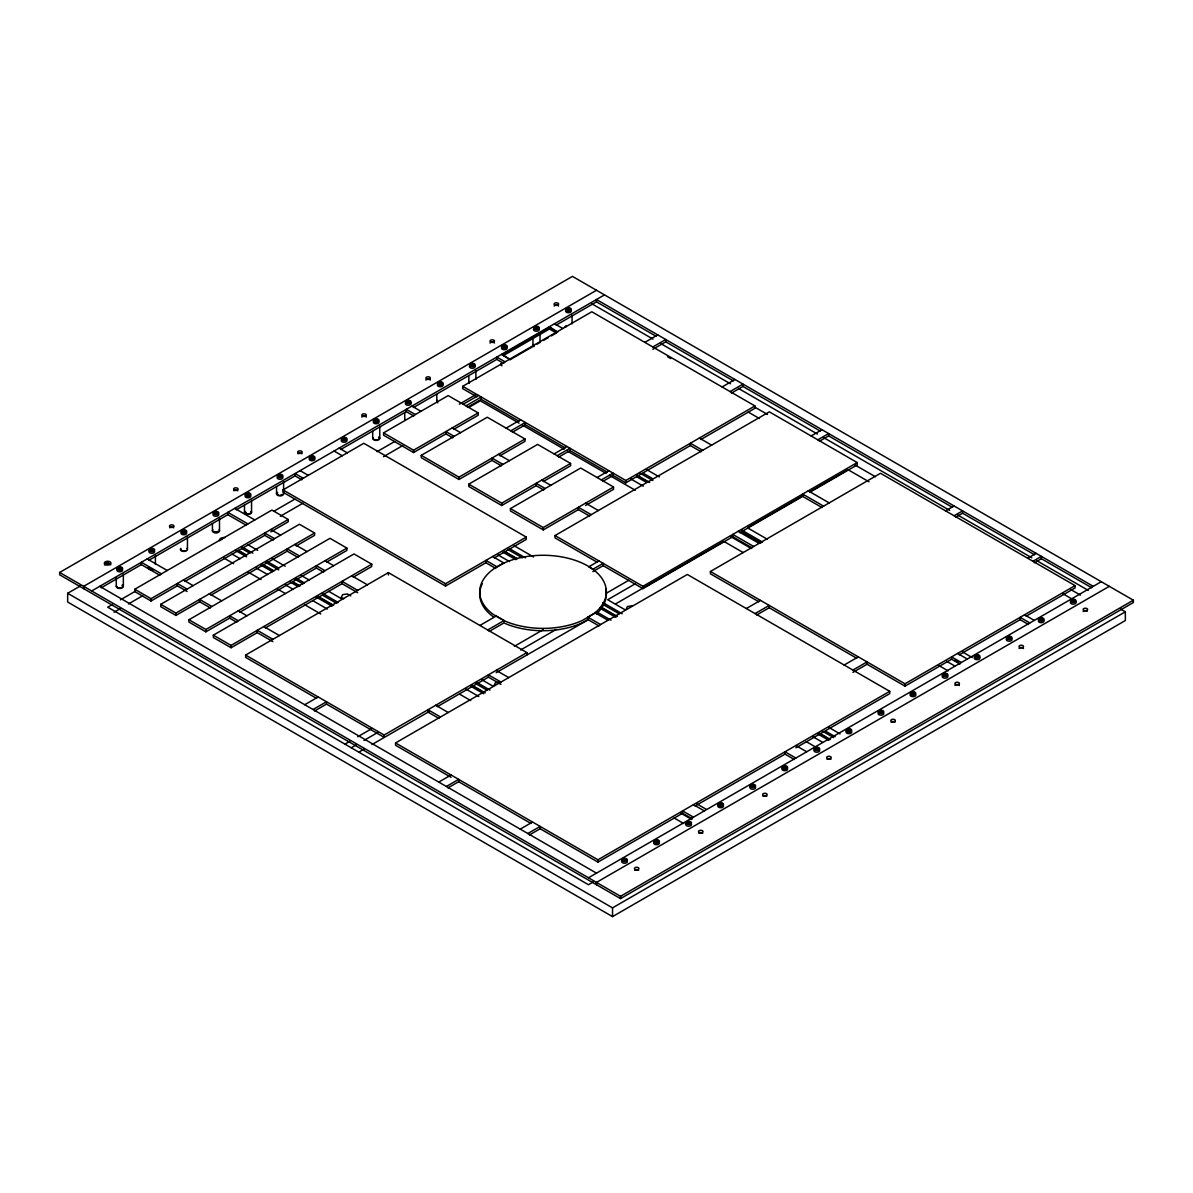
<?xml version="1.0" encoding="UTF-8"?>
<svg xmlns="http://www.w3.org/2000/svg" width="1193" height="1193" viewBox="0 0 1193 1193"><rect width="100%" height="100%" fill="white"/><g stroke="black" fill="none" stroke-linecap="round" stroke-linejoin="round"><path stroke-width="1.5" d="M494.021 685.572L495.304 682.828L500.031 682.098M626.131 609.295L627.414 606.551L632.141 605.82M607.998 620.271L595.277 612.919L587.895 617.184L587.895 619.525L582.109 622.925A63.333 36.565 0 0 1 505.012 623.402M59.65 572.461L572.461 276.388L1133.35 600.213L1133.35 602.54L620.539 898.612L59.65 574.787L59.65 572.461L620.539 896.286L1133.35 600.213M1120.495 609.012L1125.342 611.8L1125.342 620.539L612.531 916.612L67.658 602.033L67.658 593.294L80.557 585.852M596.5 290.272L83.674 586.33L83.689 588.671M91.682 590.967L604.493 294.895M101.301 587.746L141.356 564.617L159.877 575.309M148.797 560.322L227.863 514.675L246.384 525.352M236.303 509.799L295.044 475.888L301.859 479.81M340.706 449.522L406.306 411.645L413.852 415.999M413.494 407.499L496.81 359.391L503.7 363.373M503.506 355.529L549.436 329.014L556.326 332.996M556.147 325.137L596.485 301.844L656.15 336.292M495.796 568.464L485.909 562.738L445.526 586.061L283.039 492.247L283.039 489.92L363.805 443.289L526.277 537.104L526.277 539.43L494.245 557.936M476.887 396.837L462.69 388.635L462.69 386.308L591.817 311.761L754.96 405.948L754.96 408.274L700.917 439.471M503.297 355.663L510.186 359.645L533.942 345.925M537.118 344.091L540.28 342.272M543.441 340.437L548.198 337.694M551.36 335.874L556.117 333.13M452.788 437.876L445.884 433.879L413.568 452.535L383.564 435.221L383.564 432.88L448.195 395.584L478.184 412.897L478.184 415.224L453.772 429.331M187.092 591.46L177.339 585.823L151.049 600.989L134.764 591.579L134.764 589.253L271.929 510.067L288.214 519.477L288.214 521.803L270.781 531.869M112.5 604.419L107.728 607.177L588.492 884.744L593.264 881.985M120.448 599.825L134.764 591.564M273.883 511.245L294.85 499.136M377.048 451.685L394.794 441.44M459.335 404.173L475.47 394.853M463.182 404.233L478.468 395.42M465.941 405.829L481.211 397.001L481.211 399.342L519.044 421.174M467.462 407.275L481.211 399.342M114.096 612.248L120.448 608.564M128.412 603.971L142.728 595.71M280.34 516.256L302.918 503.222M383.49 456.695L402.861 445.526M469.013 407.32L480.317 400.803L519.044 423.157M134.764 589.253L151.049 598.662L288.214 519.477M184.96 581.423L264.757 535.344L273.122 540.175M383.564 432.88L413.568 450.208L478.184 412.897M210.356 607.953L199.604 601.749L175.908 615.424L160.742 606.67L160.742 604.329L299.443 524.264L314.609 533.017L314.609 535.344L296.296 545.917M501.388 465.837L491.993 460.409L458.977 479.467L421.248 457.68L421.248 455.353L487.266 417.237L525.009 439.009L525.009 441.35L499.986 455.801M160.742 604.329L175.908 613.098L314.609 533.017M644.831 342.361L657.761 334.89M210.982 595.173L287.17 551.181L297.922 557.385M506.145 428.123L520.625 419.757M652.825 346.969L665.754 339.513L665.754 341.839L733.412 380.895M510.798 430.822L525.293 422.456L525.293 424.783L565.348 447.912M652.825 349.31L665.754 341.839M512.408 432.224L525.293 424.783M236.811 622.284L229.608 618.123L205.867 631.843L188.956 622.075L188.956 619.749L329.984 538.326L346.895 548.094L346.895 550.42L326.584 562.142M421.248 455.353L458.977 477.14L525.009 439.009M188.956 619.749L205.867 629.501L346.895 548.094M239.853 612.218L316.384 568.032L323.586 572.193M543.695 489.995L536.149 485.64L501.731 505.519L468.774 486.476L468.774 484.149L537.611 444.407L570.582 463.436L570.582 465.777L543.322 481.51M272.884 641.655L257.256 632.633L231.084 647.739L213.338 637.509L213.338 635.168L354.008 553.955L371.739 564.2L371.739 566.526L353.262 577.203M554.089 453.922L566.943 446.495M557.131 455.681L569.986 448.255L569.986 450.581L607.341 472.16M213.338 635.168L231.084 645.413L371.739 564.2M558.727 457.083L569.986 450.581M265.368 627.95L342.048 583.675L357.691 592.697M468.774 484.149L501.731 503.178L570.582 463.436M316.563 698.352L245.624 657.388L245.624 655.061L388.396 572.625L526.918 652.601L526.918 654.942M589.596 516.077L578.411 509.62L543.262 529.901L510.425 510.932L510.425 508.606L580.693 468.044L613.545 486.998L613.545 489.339L585.584 505.474M722.093 386.964L735.022 379.493M730.071 391.572L743 384.116L743 386.443L820.352 431.105M731.518 393.079L743 386.443M597.111 477.513L608.892 470.713M601.287 479.929L613.068 473.129L613.068 475.47L625.833 482.822L690.389 445.556L701.141 451.759M602.763 481.42L613.068 475.47M283.039 489.92L445.526 583.72L526.277 537.104M510.425 508.606L543.262 527.574L613.545 486.998M462.69 386.308L625.833 480.496L754.96 405.948M597.395 562.35L555.013 537.894L555.013 535.553L769.321 411.839L857.215 462.571L857.215 464.912L809.838 492.262M304.737 704.72L318.188 696.951M313.043 709.507L326.494 701.752L326.494 704.079L384.146 737.363L384.146 735.037L526.918 652.601M314.534 710.983L326.494 704.079M479.899 625.46L496.169 616.065L503.983 620.584L503.983 622.91L489.19 631.455M811.121 435.967L821.962 429.704M598.961 560.934L588.701 566.854L592.861 569.27L603.136 563.335L603.136 565.661L642.908 588.626L732.785 536.746L752.082 547.885M487.713 629.964L503.983 620.584M817.816 439.829L828.673 433.566L828.673 435.907L952.491 507.383M592.861 571.596L603.136 565.661M819.367 441.276L828.673 435.907M344.956 744.134L349.728 741.375M357.676 736.782L371.992 728.52M514.332 646.338L543.382 629.576M606.193 593.309L628.786 580.26M351.264 747.772L356.036 745.029M363.984 740.435L378.3 732.159M520.64 649.991L556.147 629.486M635.094 583.899L607.669 599.736L625.415 609.996M555.013 535.553L642.908 586.3L857.215 462.571M359.212 751.933L363.984 749.174M371.948 744.581L429.212 711.52M437.309 706.674L488.429 677.162L500.971 684.394M496.184 672.688L588.417 619.599M615.737 603.822L723.853 541.413L743.209 552.583M747.832 527.56L803.5 495.423M809.868 491.74L848.044 469.699L869.026 481.808M739.779 532.704L802.665 496.392L821.977 507.547M451.058 777.314L395.539 745.267L395.539 742.941L687.332 574.474L889.724 691.329L889.724 693.655L795.865 747.847M758.912 601.809L710.417 573.803L710.417 571.477L880.494 473.278L1075.072 585.614L1075.072 587.955L1026.129 616.214M438.756 782.086L451.058 774.988M746.326 608.534L760.478 600.377M446.361 786.485L458.664 779.372L458.664 781.713L530.945 823.438M447.897 787.917L458.664 781.713M755.065 613.59L769.217 605.418L769.217 607.759L856.723 658.268M756.645 615.006L769.217 607.759M945.617 510.872L954.087 505.981M954.087 515.764L962.572 510.872L962.572 513.214L1034.555 554.775M955.504 517.285L962.572 513.214M520.237 829.135L532.54 822.037M527.843 833.519L540.146 826.421L540.146 828.747L597.947 862.121L682.62 813.238L691.91 818.607M529.379 834.966L540.146 828.747M1027.68 558.264L1036.165 553.358M844.167 665.023L858.304 656.851M1032.929 561.277L1041.4 556.385L1041.4 558.727L1091.699 587.761M1034.331 562.798L1041.4 558.727M852.906 670.078L867.057 661.906L867.057 664.233L904.995 686.139L951.596 659.237L959.933 664.054M852.906 672.405L867.057 664.233M395.539 742.941L597.947 859.795L889.724 691.329M710.417 571.477L904.995 683.813L1075.072 585.614M695.057 806.05L785.024 754.11L794.314 759.479M959.202 654.853L1020.119 619.674L1028.441 624.491M588.477 877.78L1101.288 581.707M1109.311 586.33L596.485 882.402L596.5 884.744M67.658 593.294L612.531 907.873L1125.342 611.8M105.491 563.081L108.652 562.604M1093.265 586.33L596.485 299.518L596.485 301.844M591.758 303.738L653.018 339.11M661.071 343.763L730.399 383.773M738.452 388.426L817.444 434.043M823.886 437.756L949.628 510.35M957.681 515.003L1031.841 557.817M1036.672 560.606L1088.255 590.386M667.454 356.692L670.675 358.556M754.587 407.007L767.502 414.463M854.501 464.688L875.483 476.797M1070.747 589.536L1080.426 595.128M748.145 412.017L759.434 418.549M1062.68 593.622L1072.358 599.214M568.524 309.434L569.896 310.225M1073.253 600.825L1074.639 601.63M554.536 323.735L562.813 328.507M537.849 328.731L536.477 327.926A2.848 1.655 0 0 0 535.657 328M1042.578 620.136L1041.206 619.331A2.848 1.655 0 0 0 1040.445 619.435M1024.548 614.783L1034.271 620.405M808.257 490.845L829.18 502.909M1029.842 622.955L1020.119 617.348L1020.119 619.674M823.588 506.145L802.665 494.066L802.665 496.392M699.337 438.055L711.61 445.153M702.677 450.313L690.389 443.214L690.389 445.556M505.802 347.238L504.43 346.432A2.848 1.655 0 0 0 503.595 346.507M1010.531 638.628L1009.159 637.837A2.848 1.655 0 0 0 1008.398 637.942M505.086 361.837L496.81 357.065L496.81 359.391M472.368 364.939L473.755 365.729M977.097 656.344L978.484 657.134M646.427 469.46L659.326 476.917M747.951 528.067L767.308 539.251M962.572 651.989L972.265 657.582M957.606 653.436L967.314 659.058M643.131 473.174L652.81 478.751M741.539 529.99L762.521 542.099M639.97 473.129L652.869 480.585M741.599 531.81L760.97 542.994M738.154 531.317L759.076 543.382M636.764 474.978L649.663 482.434M961.319 662.518L951.596 656.911L951.596 659.237M638.359 476.574L648.038 482.166M636.823 476.812L646.502 482.404M954.639 660.296L957.875 662.16M753.693 546.483L732.785 534.419L732.785 536.746M630.396 478.706L643.31 486.162M730.31 536.388L751.292 548.497M946.556 661.235L954.624 665.903M522.28 425.021L564.229 449.254M567.465 451.118L606.193 473.472M609.414 475.336L635.243 490.248M938.488 665.321L948.167 670.913M440.321 383.445L441.693 384.235M945.05 674.85L946.437 675.641M585.584 503.133L598.379 510.529M408.274 401.952L409.646 402.742M914.375 694.147L913.003 693.357A2.848 1.655 0 0 1 913.719 693.461M498.42 454.369L509.381 460.692M452.251 427.869L460.543 432.656M541.711 480.108L550.748 485.327M411.898 406.082L420.935 411.302M591.191 514.675L578.411 507.293L578.411 509.62M545.201 488.534L536.149 483.314L536.149 485.64M454.175 436.34L445.884 431.553L445.884 433.879M502.954 464.405L491.993 458.082L491.993 460.409M415.358 414.538L406.306 409.318L406.306 411.645M376.213 420.458L377.599 421.248M880.956 711.863L882.328 712.653M344.166 438.964L345.552 439.755M848.894 730.355L850.281 731.16M514.213 545.783L533.584 556.967M828.762 727.387L840.051 733.904M339.11 448.106L347.282 452.833M509.307 548.571L525.442 557.877M602.883 602.584L622.239 613.769M825.511 731.13L835.189 736.707M507.756 549.466L522.28 557.847M602.942 604.419L619.078 613.724M822.35 731.085L833.639 737.617M334.055 451.029L342.227 455.741M504.55 551.315L517.464 558.756M601.347 607.192L617.482 616.513M819.144 732.934L830.432 739.466M504.535 551.971L515.823 558.488M601.332 607.848L609.399 612.516M612.62 614.38L615.842 616.244M820.739 734.53L828.807 739.183M502.999 552.21L515.913 559.666M599.796 608.087L615.931 617.407M817.593 733.829L828.881 740.361M498.182 555.043L509.486 561.56M596.485 611.785L611.01 620.181M812.731 736.633L822.409 742.225M492.634 556.52L503.953 563.051L497.213 566.943L485.909 560.412L485.909 562.738M806.274 741.658L815.952 747.25M312.119 457.456L313.491 458.261M816.847 748.861L818.234 749.666M587.895 617.184L600.616 624.535M587.895 619.525L599.035 625.952M795.865 745.521L806.707 751.784M300.099 470.639L308.271 475.351M795.865 758.047L785.024 751.784L785.024 754.11M303.216 478.274L295.044 473.546L295.044 475.888M281.444 476.768L280.072 475.962A2.848 1.655 0 0 0 279.251 476.037M786.172 768.173L784.8 767.367A2.848 1.655 0 0 0 784.04 767.472M248.01 494.469L249.397 495.259M752.753 785.874L754.125 786.664M351.711 575.757L367.355 584.779M234.723 508.382L254.78 519.954M270.781 529.528L280.549 535.165M325.018 560.71L333.667 565.706M294.76 544.47L307.048 551.569M274.509 538.654L264.757 533.017L264.757 535.344M247.935 523.921L227.863 512.334L227.863 514.675M299.458 555.953L287.17 548.855L287.17 551.181M325.018 570.686L316.384 565.706L316.384 568.032M357.691 590.371L342.048 581.334L342.048 583.675M496.184 670.347L508.725 677.594M215.963 512.975L217.35 513.765M722.078 805.171L720.691 804.38A2.848 1.655 0 0 1 721.422 804.485M500.971 682.068L488.429 674.835L488.429 677.162M350.787 595.933L347.327 593.935L342.585 594.666L341.317 597.395L343.629 598.737M248.055 544.783L257.748 550.376M272.272 558.756L285.172 566.213M301.322 575.533L309.39 580.186M328.746 591.37L341.66 598.826M481.912 679.801L493.216 686.318M696.548 803.709L706.226 809.301M693.461 804.649L704.302 810.912M241.582 546.662L252.871 553.179M267.396 561.56L278.685 568.077M296.431 578.322L304.498 582.974M322.244 593.234L338.38 602.54M477.125 682.65L490.025 690.091M241.642 548.482L249.71 553.134M265.845 562.455L278.744 569.911M294.88 579.216L302.947 583.884M322.304 595.053L336.829 603.434M475.575 683.544L486.863 690.061M238.436 550.331L246.504 554.999M262.639 564.304L273.928 570.821M293.299 582.005L299.741 585.733M317.487 595.978L333.622 605.283M472.368 685.393L485.268 692.85M238.421 550.987L246.489 555.655M262.624 564.96L272.302 570.552M293.269 582.661L299.726 586.389M319.083 597.559L331.997 605.015M472.353 686.05L483.642 692.566M235.275 550.301L246.563 556.818M261.088 565.199L272.377 571.715M290.123 581.96L298.19 586.628M315.936 596.873L332.072 606.178M470.817 686.288L483.717 693.744M693.461 817.16L682.62 810.912L682.62 813.238M232.038 554.044L240.106 558.697M256.241 568.017L267.545 574.534M285.291 584.779L293.359 589.446M312.73 600.616L327.255 609.012M465.881 689.047L478.796 696.503M680.517 812.97L691.821 819.487M183.916 531.481L185.288 532.272M688.644 822.887L690.031 823.677M223.971 558.115L233.649 563.707M248.174 572.103L261.088 579.544M277.223 588.865L285.291 593.532M304.662 604.702L320.798 614.022M459.439 694.072L470.728 700.589M674.06 817.98L683.753 823.573M435.713 705.257L448.255 712.504M151.869 549.988L153.241 550.778M656.597 841.393L657.969 842.183M440.5 716.978L427.959 709.731L427.959 712.072L438.935 718.41M209.386 593.756L221.674 600.854M238.257 610.801L246.906 615.797M147.186 558.92L167.244 570.508M183.364 580.007L193.117 585.644M263.772 626.534L279.401 635.556M161.428 573.863L141.356 562.276L141.356 564.617M187.092 589.118L177.339 583.481L177.339 585.823M272.884 639.329L257.256 630.292L257.256 632.633M238.257 620.792L229.608 615.797L229.608 618.123M211.892 606.506L199.604 599.408L199.604 601.749M119.807 568.494L121.194 569.285M624.55 859.885L625.922 860.69M245.624 655.061L384.146 735.037M99.705 586.33L596.485 873.157M904.995 683.813L904.995 686.139M642.908 586.3L642.908 588.626M625.833 480.496L625.833 482.822M620.539 896.286L620.539 898.612M612.531 907.873L612.531 916.612M597.947 859.795L597.947 862.121M572.058 315.191L572.058 323.87M549.436 329.014L549.436 326.688L557.698 332.221L549.436 327.434L501.925 354.873L501.925 354.112L510.186 359.645M543.262 527.574L543.262 529.901M540.011 333.697L540.011 342.376M532.943 338.901L532.943 345.836M501.731 503.178L501.731 505.519M475.903 370.71L475.903 379.374M468.834 375.914L468.834 382.849M458.977 477.14L458.977 479.467M445.526 583.72L445.526 586.061M436.787 394.421L436.787 401.355M413.568 450.208L413.568 452.535M404.74 412.927L404.74 419.861M388.396 572.625L388.396 574.966M379.762 426.229L379.762 438.368M372.678 431.419L372.678 438.368M283.606 481.733L283.606 493.872M276.537 486.938L276.537 493.872M251.559 500.24L251.559 512.379M244.476 505.444L244.476 512.379M231.084 645.413L231.084 647.739M219.497 518.746L219.497 530.885M212.429 523.951L212.429 530.885M205.867 629.501L205.867 631.843M187.45 537.253L187.45 549.391M175.908 613.098L175.908 615.424M155.403 555.759L155.403 564.423M151.049 598.662L151.049 600.989M123.356 574.251L123.356 586.389M116.273 577.725L116.273 586.389M501.597 364.73A2.848 1.655 0 0 1 501.597 363.88M377.584 439.755A2.848 1.655 0 0 1 374.721 439.755M374.125 439.486A2.848 1.655 0 0 1 373.29 438.323M378.912 437.891A2.848 1.655 0 0 1 378.912 438.741M219.601 540.757A4.459 2.58 0 0 1 225.059 537.611M221.719 539.758A2.267 1.312 0 0 1 222.301 539.176M282.473 494.663A2.848 1.655 0 0 1 280.743 495.423M278.565 495.259A2.848 1.655 0 0 1 277.522 494.663M277.238 494.26A2.848 1.655 0 0 1 277.238 493.41M533.927 346.626A2.848 1.655 0 0 1 533.927 344.971M250.798 512.334A2.848 1.655 0 0 1 247.577 513.974A2.848 1.655 0 0 1 245.191 511.916M122.223 585.524A2.848 1.655 0 0 1 122.223 587.18M121.761 587.523A2.848 1.655 0 0 1 118.659 587.881A2.848 1.655 0 0 1 116.884 586.36M151.064 569.449A2.848 1.655 0 0 1 149.036 568.271M185.869 550.51A2.848 1.655 0 0 1 182.753 550.868A2.848 1.655 0 0 1 180.993 549.347M218.364 531.66A2.848 1.655 0 0 1 216.634 532.436M215.158 532.436A2.848 1.655 0 0 1 213.428 531.66M565.601 327.3A2.848 1.655 0 0 1 565.989 326.464M425.946 380.105A2.267 1.312 0 0 1 428.138 379.135A2.267 1.312 0 0 1 430.33 380.105M490.055 343.092A2.267 1.312 0 0 1 492.247 342.123A2.267 1.312 0 0 1 494.424 343.092M297.967 453.802A2.267 1.312 0 0 1 301.904 453.802M169.764 527.813A2.267 1.312 0 0 1 173.701 527.813M233.873 490.815A2.267 1.312 0 0 1 237.795 490.815M554.149 306.079A2.267 1.312 0 0 1 556.341 305.11A2.267 1.312 0 0 1 558.533 306.079M104.432 564.96A3.325 1.924 0 0 1 107.504 563.558A3.325 1.924 0 0 1 110.755 564.826M361.852 417.103A2.267 1.312 0 0 1 364.044 416.133A2.267 1.312 0 0 1 366.221 417.103M634.691 870.264A2.267 1.312 0 0 1 638.628 870.264M698.8 833.251A2.267 1.312 0 0 1 702.722 833.251M762.894 796.238A2.267 1.312 0 0 1 766.831 796.238M827.003 759.24A2.267 1.312 0 0 1 830.925 759.24M1083.184 611.517A2.267 1.312 0 0 1 1085.078 610.562A2.267 1.312 0 0 1 1087.33 611.204M1019.076 648.53A2.267 1.312 0 0 1 1021.268 647.56A2.267 1.312 0 0 1 1023.46 648.53M954.982 685.528A2.267 1.312 0 0 1 957.159 684.558A2.267 1.312 0 0 1 959.351 685.528M891.096 722.227A2.267 1.312 0 0 1 895.033 722.227M153.629 569.658A3.534 2.043 0 0 1 149.707 569.508A3.534 2.043 0 0 1 148.454 567.361M150.885 568.867A1.954 1.118 0 0 1 150.184 568.45M283.487 493.35A3.534 2.043 0 0 1 279.147 495.841A3.534 2.043 0 0 1 277.566 492.426M281.757 494.439A1.954 1.118 0 0 1 281.041 494.841M278.685 494.663A1.954 1.118 0 0 1 278.387 494.439M248.666 494.528A2.848 1.655 0 0 1 250.411 496.944A2.848 1.655 0 0 1 245.907 497.287A2.848 1.655 0 0 1 246.504 494.692M474.307 365.431A2.848 1.655 0 0 1 473.919 367.951A2.848 1.655 0 0 1 469.699 367.295A2.848 1.655 0 0 1 471.548 364.998M186.585 532.704A2.848 1.655 0 0 1 183.096 534.732A2.848 1.655 0 0 1 181.813 531.974M217.901 513.467A2.848 1.655 0 0 1 217.901 515.794A2.848 1.655 0 0 1 213.86 515.794A2.848 1.655 0 0 1 213.86 513.467M154.538 551.211A2.848 1.655 0 0 1 151.034 553.239A2.848 1.655 0 0 1 149.766 550.48M151.779 549.988A2.848 1.655 0 0 1 152.525 550.048M153.211 550.212A2.848 1.655 0 0 1 153.793 550.48M570.91 310.255A2.848 1.655 0 0 1 568.435 312.73A2.848 1.655 0 0 1 565.974 310.255M410.944 403.174A2.848 1.655 0 0 1 407.454 405.202A2.848 1.655 0 0 1 406.172 402.444M409.617 402.175A2.848 1.655 0 0 1 410.66 402.787M883.402 712.728A2.848 1.655 0 0 1 880.941 715.203A2.848 1.655 0 0 1 878.466 712.728M879.509 712.132A2.848 1.655 0 0 1 880.195 711.967M1011.157 638.374A2.848 1.655 0 0 1 1010.978 640.805A2.848 1.655 0 0 1 1006.803 640.477A2.848 1.655 0 0 1 1007.712 638.106M281.995 476.454A2.848 1.655 0 0 1 282.174 478.676A2.848 1.655 0 0 1 278.342 478.975A2.848 1.655 0 0 1 277.507 476.797M277.969 476.454A2.848 1.655 0 0 1 278.551 476.201M979.11 656.881A2.848 1.655 0 0 1 979.11 659.207A2.848 1.655 0 0 1 975.069 659.207A2.848 1.655 0 0 1 975.069 656.881M976.351 656.448A2.848 1.655 0 0 1 978.514 656.612M946.467 675.119A2.848 1.655 0 0 1 947.376 677.49A2.848 1.655 0 0 1 943.201 677.803A2.848 1.655 0 0 1 943.022 675.372M945.035 674.895A2.848 1.655 0 0 1 945.781 674.955M851.355 731.234A2.848 1.655 0 0 1 848.879 733.71A2.848 1.655 0 0 1 846.419 731.234M849.625 730.459A2.848 1.655 0 0 1 850.311 730.623M818.845 749.398A2.848 1.655 0 0 1 819.024 751.62A2.848 1.655 0 0 1 815.192 751.918A2.848 1.655 0 0 1 814.357 749.741M816.101 748.965A2.848 1.655 0 0 1 816.832 748.906M314.505 458.291A2.848 1.655 0 0 1 312.029 460.766A2.848 1.655 0 0 1 309.569 458.291M122.208 569.315A2.848 1.655 0 0 1 121.373 571.492A2.848 1.655 0 0 1 117.54 571.208A2.848 1.655 0 0 1 117.704 568.972M378.897 421.681A2.848 1.655 0 0 1 375.392 423.709A2.848 1.655 0 0 1 374.11 420.95M441.664 383.669A2.848 1.655 0 0 1 442.26 386.264A2.848 1.655 0 0 1 437.771 385.921A2.848 1.655 0 0 1 439.501 383.505M346.552 439.785A2.848 1.655 0 0 1 344.091 442.26A2.848 1.655 0 0 1 341.616 439.785M342.659 439.188A2.848 1.655 0 0 1 343.345 439.024M786.798 767.904A2.848 1.655 0 0 1 785.516 770.663A2.848 1.655 0 0 1 782.026 768.635M915.747 694.624A2.848 1.655 0 0 1 912.242 696.637A2.848 1.655 0 0 1 910.96 693.879M506.354 346.924A2.848 1.655 0 0 1 505.071 349.683A2.848 1.655 0 0 1 501.582 347.67M538.863 328.761A2.848 1.655 0 0 1 536.388 331.236A2.848 1.655 0 0 1 533.912 328.761M754.751 786.411A2.848 1.655 0 0 1 754.751 788.737A2.848 1.655 0 0 1 750.71 788.737A2.848 1.655 0 0 1 750.71 786.411M751.307 786.142A2.848 1.655 0 0 1 754.155 786.142M722.108 804.649A2.848 1.655 0 0 1 723.018 807.02A2.848 1.655 0 0 1 718.842 807.333A2.848 1.655 0 0 1 718.663 804.902M691.388 824.154A2.848 1.655 0 0 1 687.884 826.167A2.848 1.655 0 0 1 686.616 823.409M688.629 822.931A2.848 1.655 0 0 1 689.375 822.991M659.058 842.258A2.848 1.655 0 0 1 658.223 844.435A2.848 1.655 0 0 1 654.39 844.137A2.848 1.655 0 0 1 654.554 841.915M626.996 860.764A2.848 1.655 0 0 1 624.535 863.24A2.848 1.655 0 0 1 622.06 860.764M625.266 859.989A2.848 1.655 0 0 1 625.952 860.153M1075.713 601.704A2.848 1.655 0 0 1 1073.238 604.18A2.848 1.655 0 0 1 1070.762 601.704M1043.204 619.868A2.848 1.655 0 0 1 1041.921 622.627A2.848 1.655 0 0 1 1038.432 620.599M1039.163 619.868A2.848 1.655 0 0 1 1039.759 619.599M605.731 588.999A63.333 36.565 0 0 1 596.366 613.873M493.201 616.721A63.333 36.565 0 0 1 482.434 583.526M186.973 548.362A3.534 2.043 0 0 1 183.916 551.434A3.534 2.043 0 0 1 180.859 548.362M217.648 531.452A1.954 1.118 0 0 1 216.47 531.974M215.456 531.974A1.954 1.118 0 0 1 214.278 531.452M219.035 529.856A3.534 2.043 0 0 1 215.963 532.928A3.534 2.043 0 0 1 212.906 529.856M122.312 584.958A3.534 2.043 0 0 1 120.732 588.373A3.534 2.043 0 0 1 116.392 585.867M251.082 511.365A3.534 2.043 0 0 1 248.01 514.422A3.534 2.043 0 0 1 244.953 511.365M246.325 512.945A1.954 1.118 0 0 1 246.071 512.379M404.859 420.383A3.534 2.043 0 0 1 404.859 419.325M468.953 383.371A3.534 2.043 0 0 1 469.311 381.82M501.925 365.789A3.534 2.043 0 0 1 501.925 362.896M437.816 402.802A3.534 2.043 0 0 1 437.264 400.326M564.99 327.329A3.534 2.043 0 0 1 566.019 325.898M378.718 436.921A3.534 2.043 0 0 1 377.137 440.336A3.534 2.043 0 0 1 372.798 437.831M533.062 346.373A3.534 2.043 0 0 1 533.972 344.389M593.682 613.784L582.109 620.599A63.333 36.565 0 0 1 505.012 621.061L493.201 614.395A63.333 36.565 0 0 1 499.763 565.139A63.333 36.565 0 0 1 585.316 564.617A63.333 36.565 0 0 1 593.682 613.784M426.542 379.031A2.267 1.312 0 0 0 430.33 378.449A2.267 1.312 0 0 0 427.556 376.839A2.267 1.312 0 0 0 426.542 379.031M554.745 305.02A2.267 1.312 0 0 0 558.533 304.424A2.267 1.312 0 0 0 555.759 302.828A2.267 1.312 0 0 0 554.745 305.02M490.636 342.018A2.267 1.312 0 0 0 494.424 341.437A2.267 1.312 0 0 0 491.65 339.841A2.267 1.312 0 0 0 490.636 342.018M105.491 564.632A3.325 1.924 0 0 0 110.919 563.484A3.325 1.924 0 0 0 106.49 561.351A3.325 1.924 0 0 0 105.491 564.632M170.599 527.276A2.267 1.312 0 0 0 173.999 526.143A2.267 1.312 0 0 0 170.599 525.009A2.267 1.312 0 0 0 170.599 527.276M234.708 490.263A2.267 1.312 0 0 0 238.108 489.13A2.267 1.312 0 0 0 234.708 487.997A2.267 1.312 0 0 0 234.708 490.263M298.802 453.265A2.267 1.312 0 0 0 302.202 452.132A2.267 1.312 0 0 0 298.802 450.999A2.267 1.312 0 0 0 298.802 453.265M362.911 416.253A2.267 1.312 0 0 0 366.311 415.119A2.267 1.312 0 0 0 362.911 413.986A2.267 1.312 0 0 0 362.911 416.253M891.932 721.676A2.267 1.312 0 0 0 895.332 720.542A2.267 1.312 0 0 0 891.932 719.409A2.267 1.312 0 0 0 891.932 721.676M955.563 684.469A2.267 1.312 0 0 0 959.351 683.872A2.267 1.312 0 0 0 956.577 682.277A2.267 1.312 0 0 0 955.563 684.469M1019.657 647.456A2.267 1.312 0 0 0 1023.46 646.874A2.267 1.312 0 0 0 1020.686 645.264A2.267 1.312 0 0 0 1019.657 647.456M1084.228 610.652A2.267 1.312 0 0 0 1087.628 609.519A2.267 1.312 0 0 0 1084.228 608.385A2.267 1.312 0 0 0 1084.228 610.652M827.823 758.688A2.267 1.312 0 0 0 831.223 757.555A2.267 1.312 0 0 0 827.823 756.422A2.267 1.312 0 0 0 827.823 758.688M763.729 795.701A2.267 1.312 0 0 0 767.129 794.568A2.267 1.312 0 0 0 763.729 793.434A2.267 1.312 0 0 0 763.729 795.701M699.62 832.714A2.267 1.312 0 0 0 703.02 831.581A2.267 1.312 0 0 0 699.62 830.447A2.267 1.312 0 0 0 699.62 832.714M635.526 869.712A2.267 1.312 0 0 0 638.926 868.579A2.267 1.312 0 0 0 635.526 867.445A2.267 1.312 0 0 0 635.526 869.712M150.482 550.778A1.954 1.118 0 0 0 153.748 550.271A1.954 1.118 0 0 0 151.362 548.899A1.954 1.118 0 0 0 150.482 550.778M149.856 551.136A2.833 1.64 0 0 0 154.598 550.405A2.833 1.64 0 0 0 151.138 548.407A2.833 1.64 0 0 0 149.856 551.136M278.685 476.768A1.954 1.118 0 0 0 281.951 476.261A1.954 1.118 0 0 0 279.565 474.874A1.954 1.118 0 0 0 278.685 476.768M278.655 477.379A2.833 1.64 0 0 0 282.905 475.962A2.833 1.64 0 0 0 278.655 474.546A2.833 1.64 0 0 0 278.655 477.379M343.196 439.934A1.954 1.118 0 0 0 346.119 438.964A1.954 1.118 0 0 0 343.196 437.98A1.954 1.118 0 0 0 343.196 439.934M342.749 440.381A2.833 1.64 0 0 0 346.999 438.964A2.833 1.64 0 0 0 342.749 437.548A2.833 1.64 0 0 0 342.749 440.381M1039.819 620.136A1.954 1.118 0 0 0 1043.085 619.629A1.954 1.118 0 0 0 1040.699 618.242A1.954 1.118 0 0 0 1039.819 620.136M1039.207 620.494A2.833 1.64 0 0 0 1043.935 619.764A2.833 1.64 0 0 0 1040.475 617.75A2.833 1.64 0 0 0 1039.207 620.494M623.164 860.69A1.954 1.118 0 0 0 626.429 860.183A1.954 1.118 0 0 0 624.043 858.811A1.954 1.118 0 0 0 623.164 860.69M622.537 861.048A2.833 1.64 0 0 0 627.279 860.317A2.833 1.64 0 0 0 623.805 858.319A2.833 1.64 0 0 0 622.537 861.048M1071.881 601.63A1.954 1.118 0 0 0 1075.132 601.123A1.954 1.118 0 0 0 1072.746 599.751A1.954 1.118 0 0 0 1071.881 601.63M1071.836 602.241A2.833 1.64 0 0 0 1076.086 600.825A2.833 1.64 0 0 0 1071.836 599.408A2.833 1.64 0 0 0 1071.836 602.241M879.569 712.653A1.954 1.118 0 0 0 882.835 712.146A1.954 1.118 0 0 0 880.449 710.774A1.954 1.118 0 0 0 879.569 712.653M878.943 713.011A2.833 1.64 0 0 0 883.685 712.281A2.833 1.64 0 0 0 880.21 710.282A2.833 1.64 0 0 0 878.943 713.011M943.678 675.641A1.954 1.118 0 0 0 946.929 675.134A1.954 1.118 0 0 0 944.543 673.762A1.954 1.118 0 0 0 943.678 675.641M943.052 675.999A2.833 1.64 0 0 0 947.794 675.268A2.833 1.64 0 0 0 944.319 673.27A2.833 1.64 0 0 0 943.052 675.999M1007.772 638.628A1.954 1.118 0 0 0 1011.038 638.136A1.954 1.118 0 0 0 1008.652 636.749A1.954 1.118 0 0 0 1007.772 638.628M1007.146 639.001A2.833 1.64 0 0 0 1011.888 638.27A2.833 1.64 0 0 0 1008.413 636.257A2.833 1.64 0 0 0 1007.146 639.001M975.725 657.134A1.954 1.118 0 0 0 978.991 656.642A1.954 1.118 0 0 0 976.605 655.255A1.954 1.118 0 0 0 975.725 657.134M975.68 657.761A2.833 1.64 0 0 0 979.93 656.344A2.833 1.64 0 0 0 975.68 654.927A2.833 1.64 0 0 0 975.68 657.761M911.616 694.147A1.954 1.118 0 0 0 914.882 693.64A1.954 1.118 0 0 0 912.496 692.268A1.954 1.118 0 0 0 911.616 694.147M911.005 694.505A2.833 1.64 0 0 0 915.732 693.774A2.833 1.64 0 0 0 912.272 691.776A2.833 1.64 0 0 0 911.005 694.505M182.544 532.272A1.954 1.118 0 0 0 185.795 531.765A1.954 1.118 0 0 0 183.409 530.393A1.954 1.118 0 0 0 182.544 532.272M181.918 532.63A2.833 1.64 0 0 0 186.645 531.899A2.833 1.64 0 0 0 183.185 529.901A2.833 1.64 0 0 0 181.918 532.63M815.475 749.666A1.954 1.118 0 0 0 818.726 749.159A1.954 1.118 0 0 0 816.34 747.772A1.954 1.118 0 0 0 815.475 749.666M814.849 750.024A2.833 1.64 0 0 0 819.591 749.293A2.833 1.64 0 0 0 816.116 747.28A2.833 1.64 0 0 0 814.849 750.024M214.591 513.765A1.954 1.118 0 0 0 217.842 513.273A1.954 1.118 0 0 0 215.456 511.886A1.954 1.118 0 0 0 214.591 513.765M213.965 514.138A2.833 1.64 0 0 0 218.707 513.393A2.833 1.64 0 0 0 215.232 511.394A2.833 1.64 0 0 0 213.965 514.138M118.838 569.464A1.954 1.118 0 0 0 121.761 568.494A1.954 1.118 0 0 0 118.838 567.51A1.954 1.118 0 0 0 118.838 569.464M118.39 569.911A2.833 1.64 0 0 0 122.64 568.494A2.833 1.64 0 0 0 118.39 567.078A2.833 1.64 0 0 0 118.39 569.911M751.366 786.664A1.954 1.118 0 0 0 754.632 786.172A1.954 1.118 0 0 0 752.246 784.785A1.954 1.118 0 0 0 751.366 786.664M751.336 787.291A2.833 1.64 0 0 0 755.587 785.874A2.833 1.64 0 0 0 751.336 784.457A2.833 1.64 0 0 0 751.336 787.291M246.638 495.259A1.954 1.118 0 0 0 249.904 494.767A1.954 1.118 0 0 0 247.518 493.38A1.954 1.118 0 0 0 246.638 495.259M246.012 495.632A2.833 1.64 0 0 0 250.754 494.901A2.833 1.64 0 0 0 247.279 492.888A2.833 1.64 0 0 0 246.012 495.632M310.747 458.261A1.954 1.118 0 0 0 313.998 457.754A1.954 1.118 0 0 0 311.612 456.382A1.954 1.118 0 0 0 310.747 458.261M310.12 458.619A2.833 1.64 0 0 0 314.848 457.888A2.833 1.64 0 0 0 311.388 455.875A2.833 1.64 0 0 0 310.12 458.619M719.319 805.171A1.954 1.118 0 0 0 722.585 804.664A1.954 1.118 0 0 0 720.199 803.292A1.954 1.118 0 0 0 719.319 805.171M719.275 805.797A2.833 1.64 0 0 0 723.525 804.38A2.833 1.64 0 0 0 719.275 802.964A2.833 1.64 0 0 0 719.275 805.797M407.29 402.921A1.954 1.118 0 0 0 410.213 401.952A1.954 1.118 0 0 0 407.29 400.967A1.954 1.118 0 0 0 407.29 402.921M406.858 403.368A2.833 1.64 0 0 0 411.108 401.952A2.833 1.64 0 0 0 406.858 400.535A2.833 1.64 0 0 0 406.858 403.368M687.272 823.677A1.954 1.118 0 0 0 690.523 823.17A1.954 1.118 0 0 0 688.137 821.798A1.954 1.118 0 0 0 687.272 823.677M687.228 824.303A2.833 1.64 0 0 0 691.478 822.887A2.833 1.64 0 0 0 687.228 821.47A2.833 1.64 0 0 0 687.228 824.303M471.399 365.908A1.954 1.118 0 0 0 474.322 364.939A1.954 1.118 0 0 0 471.399 363.969A1.954 1.118 0 0 0 471.399 365.908M470.37 366.102A2.833 1.64 0 0 0 475.112 365.356A2.833 1.64 0 0 0 471.638 363.358A2.833 1.64 0 0 0 470.37 366.102M783.413 768.173A1.954 1.118 0 0 0 786.679 767.666A1.954 1.118 0 0 0 784.293 766.279A1.954 1.118 0 0 0 783.413 768.173M783.383 768.784A2.833 1.64 0 0 0 787.634 767.367A2.833 1.64 0 0 0 783.383 765.951A2.833 1.64 0 0 0 783.383 768.784M503.446 347.417A1.954 1.118 0 0 0 506.369 346.432A1.954 1.118 0 0 0 503.446 345.463A1.954 1.118 0 0 0 503.446 347.417M502.417 347.595A2.833 1.64 0 0 0 507.159 346.865A2.833 1.64 0 0 0 503.685 344.852A2.833 1.64 0 0 0 502.417 347.595M439.352 384.414A1.954 1.118 0 0 0 442.275 383.445A1.954 1.118 0 0 0 439.352 382.476A1.954 1.118 0 0 0 439.352 384.414M438.905 384.862A2.833 1.64 0 0 0 443.155 383.445A2.833 1.64 0 0 0 438.905 382.028A2.833 1.64 0 0 0 438.905 384.862M655.211 842.183A1.954 1.118 0 0 0 658.476 841.676A1.954 1.118 0 0 0 656.09 840.304A1.954 1.118 0 0 0 655.211 842.183M655.181 842.81A2.833 1.64 0 0 0 659.431 841.393A2.833 1.64 0 0 0 655.181 839.976A2.833 1.64 0 0 0 655.181 842.81M567.555 310.404A1.954 1.118 0 0 0 570.478 309.434A1.954 1.118 0 0 0 567.555 308.45A1.954 1.118 0 0 0 567.555 310.404M567.107 310.851A2.833 1.64 0 0 0 571.358 309.434A2.833 1.64 0 0 0 567.107 308.018A2.833 1.64 0 0 0 567.107 310.851M375.243 421.427A1.954 1.118 0 0 0 378.166 420.458A1.954 1.118 0 0 0 375.243 419.474A1.954 1.118 0 0 0 375.243 421.427M374.214 421.606A2.833 1.64 0 0 0 378.956 420.875A2.833 1.64 0 0 0 375.482 418.877A2.833 1.64 0 0 0 374.214 421.606M847.522 731.16A1.954 1.118 0 0 0 850.788 730.653A1.954 1.118 0 0 0 848.402 729.281A1.954 1.118 0 0 0 847.522 731.16M846.896 731.518A2.833 1.64 0 0 0 851.638 730.787A2.833 1.64 0 0 0 848.163 728.774A2.833 1.64 0 0 0 846.896 731.518M535.09 328.731A1.954 1.118 0 0 0 538.356 328.224A1.954 1.118 0 0 0 535.97 326.852A1.954 1.118 0 0 0 535.09 328.731M534.464 329.089A2.833 1.64 0 0 0 539.206 328.358A2.833 1.64 0 0 0 535.746 326.345A2.833 1.64 0 0 0 534.464 329.089"/></g></svg>
